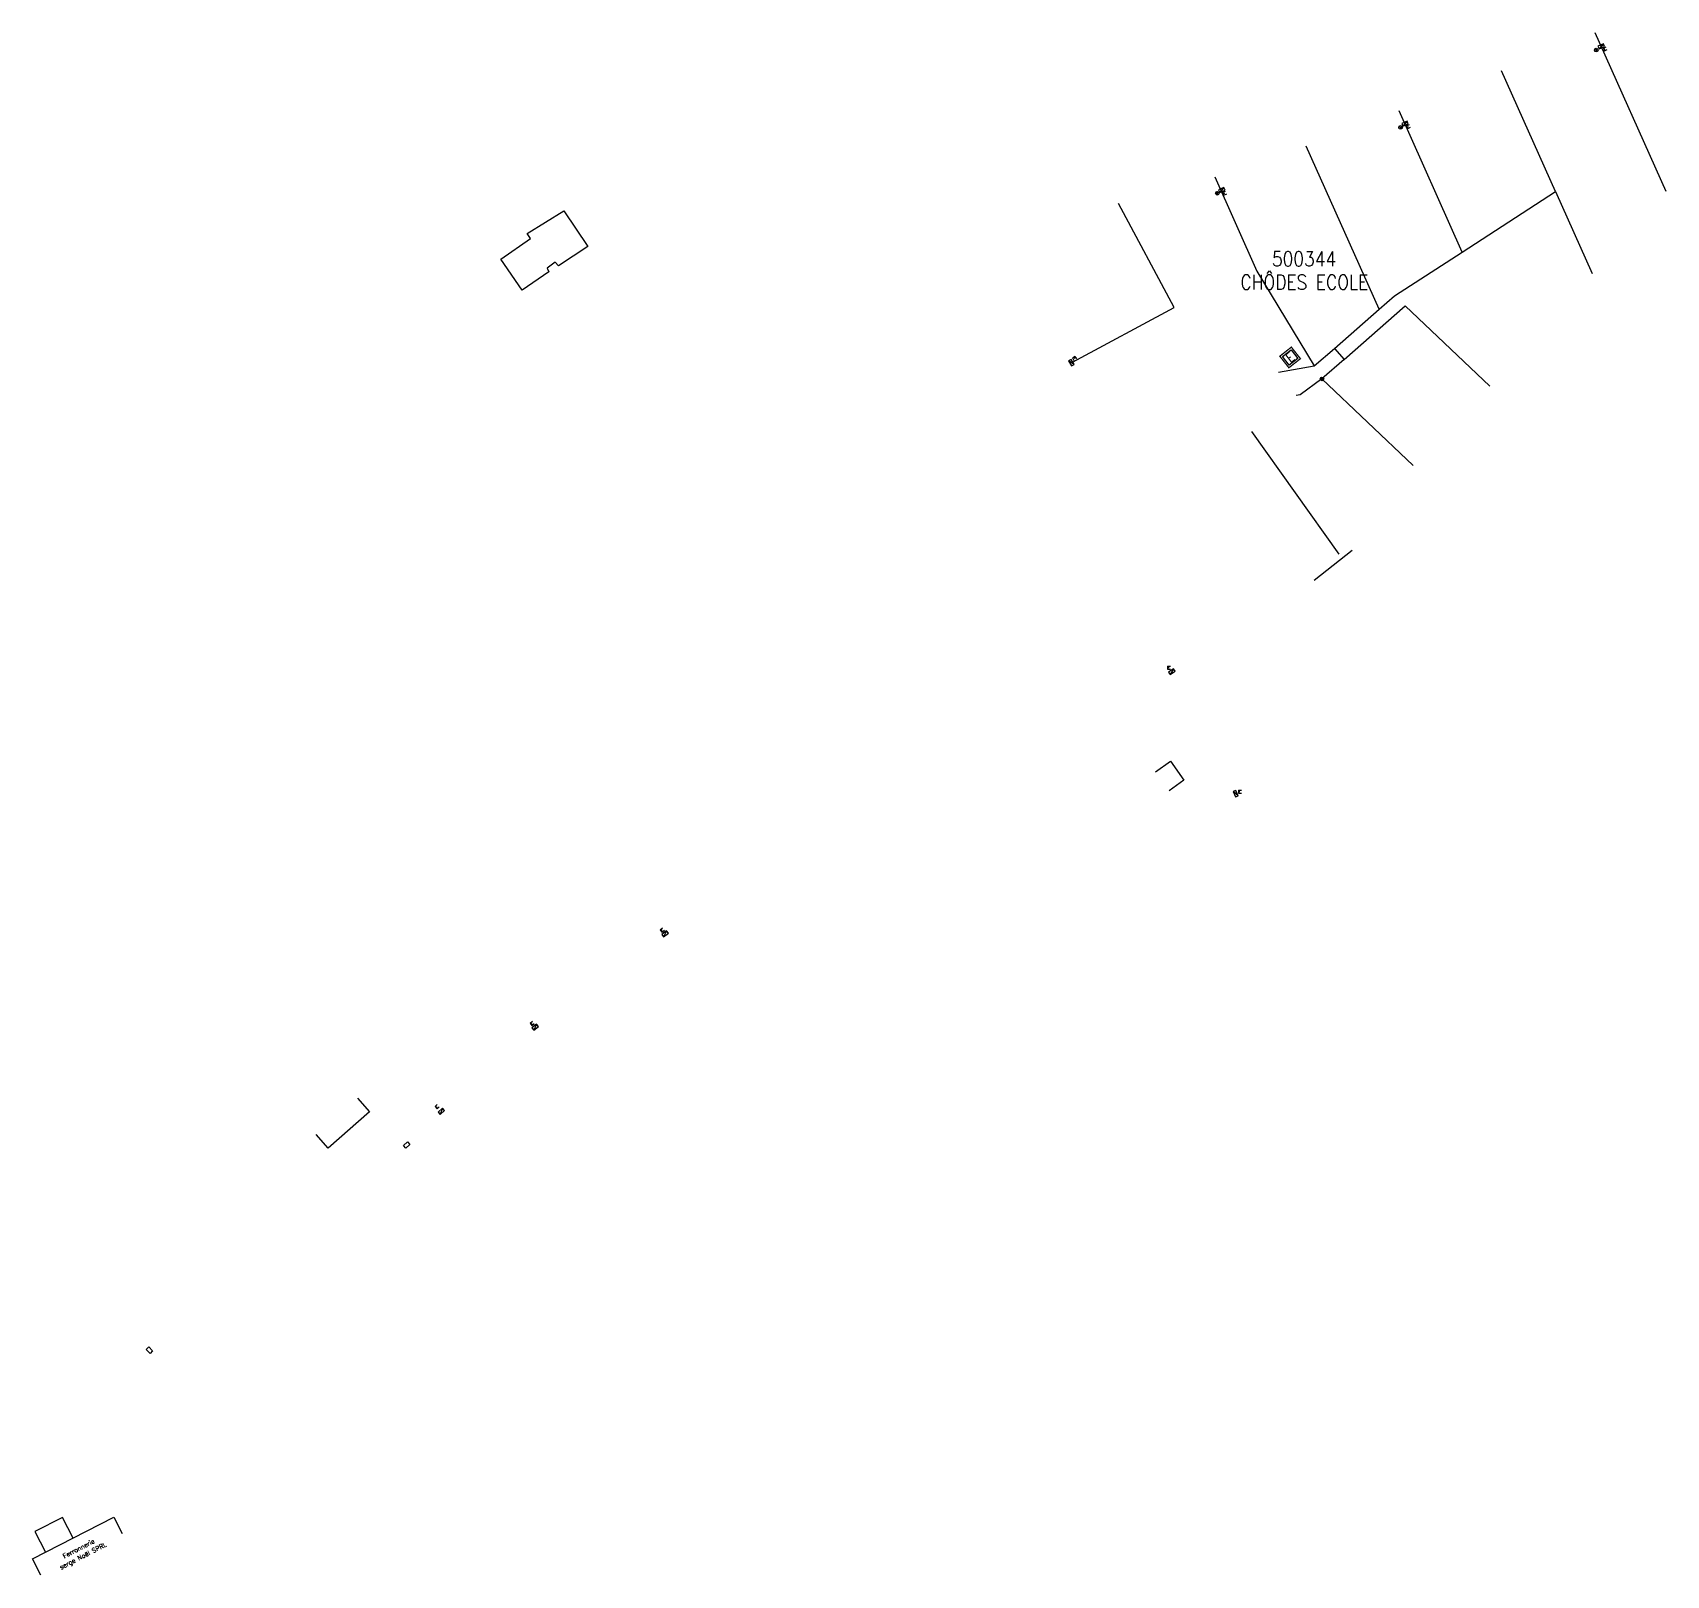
# Model space of a CAD drawing. Header units: millimetres. Extents: x 270039 to 270992, y 126047 to 126696.
# Drawn here: x 270038.7 to 270483.9, y 126120.8 to 126541.4 of the extents above; entities that cross this region are included whole.
import ezdxf
from ezdxf.enums import TextEntityAlignment as Align

# ---------------------------------------------------------------- set-up
doc = ezdxf.new("R2010")
doc.units = ezdxf.units.MM
doc.layers.get('0').update_dxf_attribs({"linetype": 'CONTINUOUS'})
for name, color, linetype in [('M_200', 7, 'CONTINUOUS'), ('W0008', 7, 'CONTINUOUS'), ('W0100', 7, 'CONTINUOUS'), ('W0330', 7, 'CONTINUOUS'), ('W0430', 7, 'CONTINUOUS'), ('W0471', 7, 'CONTINUOUS'), ('W0991', 7, 'CONTINUOUS'), ('w1471', 252, 'CONTINUOUS')]:
    doc.layers.add(name, color=color, linetype=linetype)
doc.styles.add('B_ROMANS', font='ROMANS.shx', dxfattribs={"width": 0.75})
doc.styles.add('M_ROMANS', font='ROMANS.shx', dxfattribs={"width": 0.75})
doc.styles.get("Standard").update_dxf_attribs({"font": 'romans.shx', "width": 0.85})

# ---------------------------------------------------------------- blocks, each defined once
blk = doc.blocks.new('BR1209')
at = {"color": 0, "linetype": 'Continuous', "flags": 128}
for points in [[(-0.5, 0), (0.5, 0)], [(0, 0.5), (0, -0.5)]]:
    blk.add_lwpolyline(points, dxfattribs=at)
at = {"color": 0, "linetype": 'Continuous'}
blk.add_circle((0, 0), 0.5, dxfattribs=at)
at = {"color": 0, "linetype": 'Continuous', "style": 'B_ROMANS', "width": 0.75}
blk.add_attdef('NUM', text='', height=1.2, dxfattribs=at).set_placement((0, 2), align=Align.MIDDLE)
at = {"color": 0, "linetype": 'Continuous', "style": 'B_ROMANS', "width": 0.75, "flags": 3}
for tag, p in [('DEF_COUP', (0, -12.5)), ('DEF_LEG', (0, -10)), ('DEF_TYPE', (0, -15))]:
    blk.add_attdef(tag, text='', height=1.2, dxfattribs=at).set_placement(p, align=Align.MIDDLE)
blk = doc.blocks.new('BR1202')
at = {"color": 0, "linetype": 'Continuous', "flags": 128}
blk.add_lwpolyline([(-0.75, -0.5), (-0.75, 0.5), (0.75, 0.5), (0.75, -0.5), (-0.75, -0.5)], dxfattribs=at)
at = {"color": 0, "linetype": 'Continuous', "style": 'B_ROMANS', "width": 0.75}
blk.add_attdef('NUM', text='', height=1.2, dxfattribs=at).set_placement((0, 2), align=Align.MIDDLE)
at = {"color": 0, "linetype": 'Continuous', "style": 'B_ROMANS', "width": 0.75, "flags": 3}
for tag, p in [('DEF_COUP', (0, -12.5)), ('DEF_LEG', (0, -10)), ('DEF_TYPE', (0, -15))]:
    blk.add_attdef(tag, text='', height=1.2, dxfattribs=at).set_placement(p, align=Align.MIDDLE)
blk = doc.blocks.new('T1471')
at = {"color": 0, "linetype": 'Continuous', "flags": 128}
blk.add_lwpolyline([(-0.75, -0.5), (-0.75, 0.5), (0.75, 0.5), (0.75, -0.5), (-0.75, -0.5)], dxfattribs=at)
blk = doc.blocks.new('M_200_59')
at = {"layer": 'M_200', "color": 0, "linetype": 'Continuous', "const_width": 0.35, "flags": 128}
blk.add_lwpolyline([(4, 4), (4, 0), (0, 0), (0, 4)], close=True, dxfattribs=at)
at = {"layer": 'M_200', "color": 0, "linetype": 'Continuous'}
blk.add_lwpolyline([(0.5, 3.5), (3.5, 3.5), (3.5, 0.5), (0.5, 0.5)], close=True, dxfattribs=at)
at = {"layer": 'M_200', "insert": (2, 2), "char_height": 2.5, "width": 4, "attachment_point": 5}
blk.add_mtext('E', dxfattribs=at)
at = {"layer": 'M_200', "color": 0, "linetype": 'Continuous', "width": 0.85}
for tag, p in [('NUM', (2, 17.06)), ('NOM', (2, 10.65))]:
    blk.add_attdef(tag, text='', height=4, dxfattribs=at).set_placement(p, align=Align.MIDDLE)
at = {"layer": 'M_200', "color": 0, "linetype": 'Continuous', "style": 'M_ROMANS', "width": 0.75, "flags": 3}
for tag, p in [('DEF_LEG', (1.87, -2.99)), ('DEF_COUP', (1.87, -5.49)), ('DEF_TYPE', (1.87, -7.99))]:
    blk.add_attdef(tag, text='', height=1.2, dxfattribs=at).set_placement(p, align=Align.MIDDLE)
blk = doc.blocks.new('*U5')
at = {"flags": 128}
for points in [[(0.8, 0.8), (-0.8, 0.8)], [(-0.8, 0.8), (-0.8, 0)], [(0.8, 0.8), (-0.8, 0)], [(-0.8, 0), (0.8, 0)], [(-0.4, 2.5), (0.4, 2.5)], [(-0.4, 2.5), (-0.4, 1.7)], [(-0.4, 2.1), (0, 2.1)], [(-0.4, 1.7), (0.4, 1.7)], [(0.8, 0), (0.8, 0.8)]]:
    blk.add_lwpolyline(points, dxfattribs=at)
blk = doc.blocks.new('T430')
at = {"flags": 128}
for points in [[(0.8, 0.8), (-0.8, 0.8)], [(-0.8, 0.8), (-0.8, 0)], [(0.8, 0.8), (-0.8, 0)], [(-0.8, 0), (0.8, 0)], [(-0.4, 2.1), (0.4, 2.1)], [(-0.4, 2.1), (-0.4, 1.3)], [(-0.4, 1.7), (0, 1.7)], [(-0.4, 1.3), (0.4, 1.3)], [(0.8, 0), (0.8, 0.8)]]:
    blk.add_lwpolyline(points, dxfattribs=at)
blk = doc.blocks.new('*U6')
at = {"flags": 128}
for points in [[(0.8, 0.8), (-0.8, 0.8)], [(-0.8, 0.8), (-0.8, 0)], [(0.8, 0.8), (-0.8, 0)], [(-0.8, 0), (0.8, 0)], [(-0.53, 1.51), (-0.19, 2.23)], [(-0.53, 1.51), (0.19, 1.17)], [(-0.17, 1.34), (0, 1.7)], [(0.19, 1.17), (0.53, 1.89)], [(0.8, 0), (0.8, 0.8)]]:
    blk.add_lwpolyline(points, dxfattribs=at)
blk = doc.blocks.new('*U7')
at = {"flags": 128}
for points in [[(0.8, 0.8), (-0.8, 0.8)], [(-0.8, 0.8), (-0.8, 0)], [(0.8, 0.8), (-0.8, 0)], [(-0.8, 0), (0.8, 0)], [(-0.1, 2.26), (-0.56, 1.6)], [(-0.56, 1.6), (0.1, 1.14)], [(-0.33, 1.93), (0, 1.7)], [(-0.1, 2.26), (0.56, 1.8)], [(0.8, 0), (0.8, 0.8)]]:
    blk.add_lwpolyline(points, dxfattribs=at)
blk = doc.blocks.new('*U8')
at = {"flags": 128}
for points in [[(-1, 2.1), (-0.2, 2.1)], [(-1, 2.1), (-1, 1.3)], [(-1, 1.7), (-0.6, 1.7)], [(-1, 1.3), (-0.2, 1.3)], [(0.8, 0.8), (-0.8, 0.8)], [(-0.8, 0.8), (-0.8, 0)], [(0.8, 0.8), (-0.8, 0)], [(-0.8, 0), (0.8, 0)], [(0.8, 0), (0.8, 0.8)]]:
    blk.add_lwpolyline(points, dxfattribs=at)
blk = doc.blocks.new('*U9')
at = {"flags": 128}
for points in [[(0.8, 0.8), (-0.8, 0.8)], [(-0.8, 0.8), (-0.8, 0)], [(0.8, 0.8), (-0.8, 0)], [(-0.8, 0), (0.8, 0)], [(0.8, 0), (0.8, 0.8)], [(0, -0.3), (0.8, -0.3)], [(0, -0.3), (0, -1.1)], [(0, -0.7), (0.4, -0.7)], [(0, -1.1), (0.8, -1.1)]]:
    blk.add_lwpolyline(points, dxfattribs=at)
blk = doc.blocks.new('*U10')
at = {"flags": 128}
for points in [[(0.8, 0.8), (-0.8, 0.8)], [(-0.8, 0.8), (-0.8, 0)], [(0.8, 0.8), (-0.8, 0)], [(-0.8, 0), (0.8, 0)], [(0.8, 0), (0.8, 0.8)], [(0.18, -0.29), (0.98, -0.29)], [(0.18, -0.29), (0.18, -1.09)], [(0.18, -0.69), (0.58, -0.69)], [(0.18, -1.09), (0.98, -1.09)]]:
    blk.add_lwpolyline(points, dxfattribs=at)
blk = doc.blocks.new('*U11')
at = {"flags": 128}
for points in [[(0.8, 0.8), (-0.8, 0.8)], [(-0.8, 0.8), (-0.8, 0)], [(0.8, 0.8), (-0.8, 0)], [(-0.8, 0), (0.8, 0)], [(0.8, 0), (0.8, 0.8)], [(0.31, -0.3), (1.11, -0.3)], [(0.31, -0.3), (0.31, -1.1)], [(0.31, -0.7), (0.71, -0.7)], [(0.31, -1.1), (1.11, -1.1)]]:
    blk.add_lwpolyline(points, dxfattribs=at)

msp = doc.modelspace()

# ---------------------------------------------------------------- linework, layer by layer
at = {"layer": 'W0008', "flags": 128}
msp.add_lwpolyline([(270387.93, 126392.15), (270387.93, 126392.15), (270387.93, 126392.15), (270387.93, 126392.15), (270387.93, 126392.15), (270398.27, 126400.25), (270398.27, 126400.25)], dxfattribs=at)
at = {"layer": 'W0100', "color": 252, "flags": 128}
msp.add_lwpolyline([(270166.31, 126479.6), (270174.37, 126485.26), (270173.4, 126486.62), (270183.42, 126492.84), (270190.02, 126483.11), (270181.94, 126477.84), (270181.07, 126478.78), (270178.9, 126477.21), (270179.36, 126476.15), (270172.06, 126471.15)], close=True, dxfattribs=at)
for points in [[(270344.71, 126339.85), (270348.79, 126342.74), (270352.46, 126337.56), (270348.39, 126334.67)], [(270127.18, 126250.87), (270130.49, 126247.11), (270119.23, 126237.21), (270115.92, 126240.96)], [(270040.91, 126120.78), (270038.66, 126125.25), (270060.78, 126136.61), (270063.06, 126132.16)], [(270049.68, 126130.91), (270046.77, 126136.55), (270039.26, 126132.69), (270042.18, 126127.05)]]:
    msp.add_lwpolyline(points, dxfattribs=at)
at = {"layer": 'W0330', "color": 252, "flags": 128}
for points in [[(270483.94, 126498.11), (270464.57, 126541.39)], [(270428.29, 126481.59), (270453.77, 126498.07), (270439.03, 126531.01)], [(270405.63, 126465.97), (270409.85, 126469.67), (270428.29, 126481.59), (270411.08, 126520.04)], [(270393.46, 126455.29), (270405.63, 126465.97), (270385.75, 126510.42)], [(270360.87, 126502.06), (270372.37, 126476.36), (270387.95, 126450.54)], [(270322.07, 126451.59), (270349.79, 126466.43), (270334.63, 126494.77)], [(270453.77, 126498.07), (270463.76, 126475.77)], [(270396.11, 126452.28), (270412.76, 126466.9), (270435.81, 126444.98)], [(270378.19, 126448.87), (270387.95, 126450.54), (270393.46, 126455.29), (270396.11, 126452.28), (270390.08, 126446.99), (270384.1, 126442.61), (270383.05, 126442.49)], [(270414.95, 126423.34), (270390.08, 126446.99)], [(270370.91, 126432.66), (270394.69, 126399.2)]]:
    msp.add_lwpolyline(points, dxfattribs=at)

# ---------------------------------------------------------------- block references
at = {"layer": 'M_200'}
ref = msp.add_blockref('M_200_59', (270381.06, 126450.03), dxfattribs=dict(at, rotation=38.14336895292868))
ref.add_attrib('NUM', '500344', dxfattribs={"color": 0, "linetype": 'Continuous', "height": 4, "width": 0.85}).set_placement((270385.2, 126479.7), align=Align.MIDDLE)
ref.add_attrib('NOM', 'CHÔDES ECOLE', dxfattribs={"color": 0, "linetype": 'Continuous', "height": 4, "width": 0.85}).set_placement((270385.28, 126473.93), align=Align.MIDDLE)
at = {"layer": 'W0430'}
for name, p, rotation in [('*U11', (270466.37, 126537.32), 24.10652541982266), ('*U10', (270412.88, 126516.21), 24.10652544991667), ('*U9', (270362.93, 126498.11), 23.65993502051053), ('*U8', (270321.42, 126451.21), 299.5011878856721), ('*U7', (270349.37, 126366.87), 34.90206135821334), ('*U6', (270366.18, 126333.73), 295.2131076647201), ('T430', (270211.29, 126295.37), 36.71642975177881), ('T430', (270175.87, 126269.95), 38.56707838150567), ('*U5', (270150.32, 126247), 41.95139592628561)]:
    msp.add_blockref(name, p, dxfattribs=dict(at, rotation=rotation))
at = {"layer": 'W0471'}
for p, rotation in [((270464.83, 126536.63), 341.7369173599353), ((270411.51, 126515.56), 332.6256013180749), ((270361.56, 126497.61), 334.8513164244279), ((270390.08, 126446.99), 267.1619662026083)]:
    msp.add_blockref('BR1209', p, dxfattribs=dict(at, rotation=rotation))
at = {"layer": 'w1471'}
for name, p, rotation in [('BR1202', (270140.6, 126238.12), 221.5478174650846), ('T1471', (270070.48, 126182.17), 315.2492242674665)]:
    msp.add_blockref(name, p, dxfattribs=dict(at, rotation=rotation))

# ---------------------------------------------------------------- texts
at = {"layer": 'W0991', "color": 252}
for s, p in [('serge Noël SPRL', (270052.5, 126125.92)), ('Ferronnerie', (270051.19, 126128.11))]:
    msp.add_text(s, height=1.25, rotation=27.1995, dxfattribs=at).set_placement(p, align=Align.MIDDLE)

doc.saveas('drawing.dxf')
